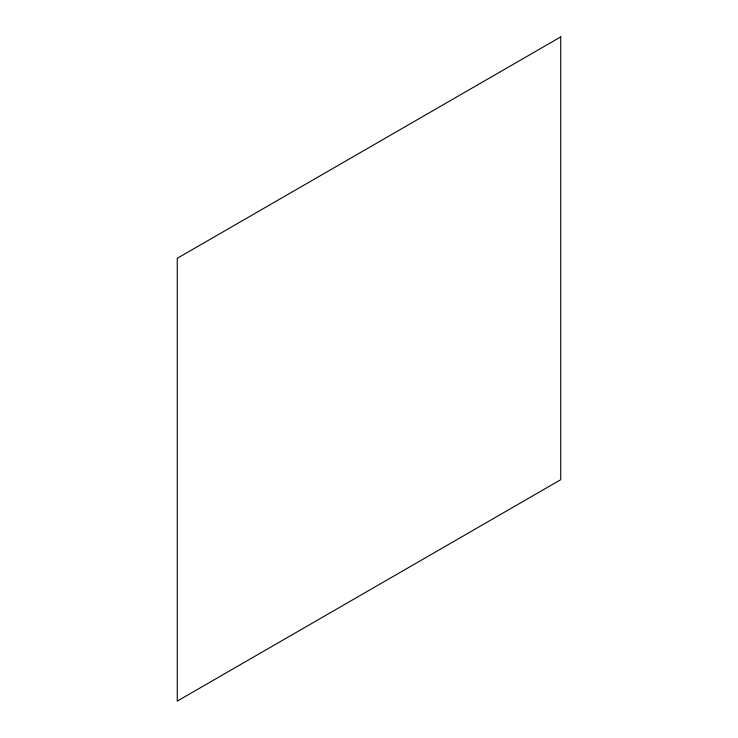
<?xml version="1.0" encoding="UTF-8"?>
<svg xmlns="http://www.w3.org/2000/svg" width="738" height="738" viewBox="0 0 738 738"><rect width="100%" height="100%" fill="white"/><g stroke="black" fill="none" stroke-linecap="round" stroke-linejoin="round"><path stroke-width="1.11" d="M560.742 36.9L177.258 258.3L177.258 701.1L560.742 479.7L560.742 36.9"/></g></svg>
